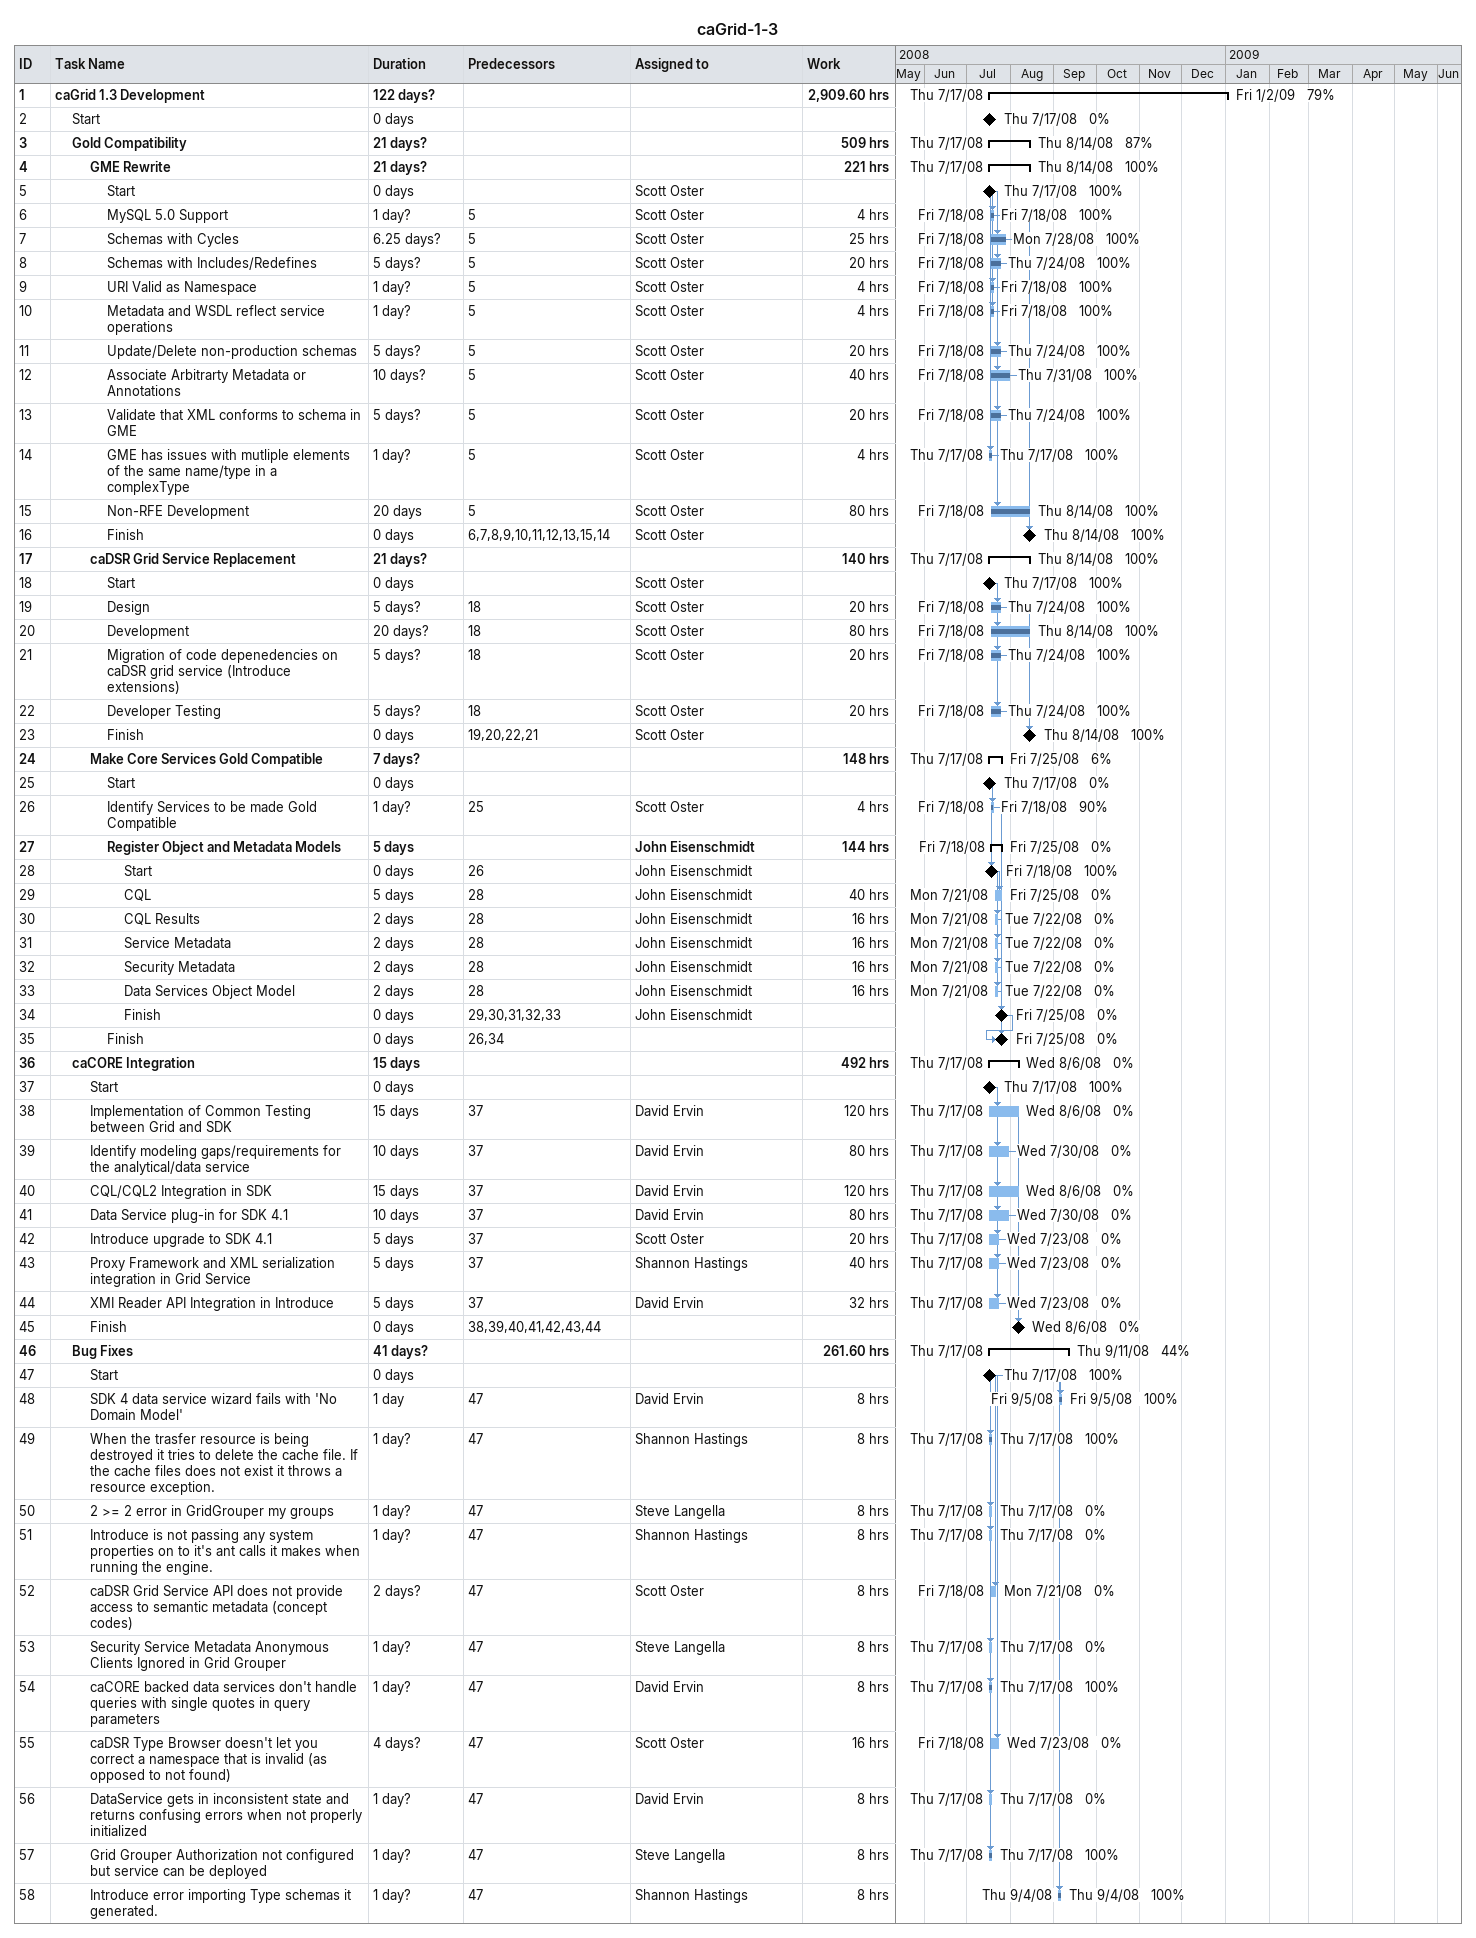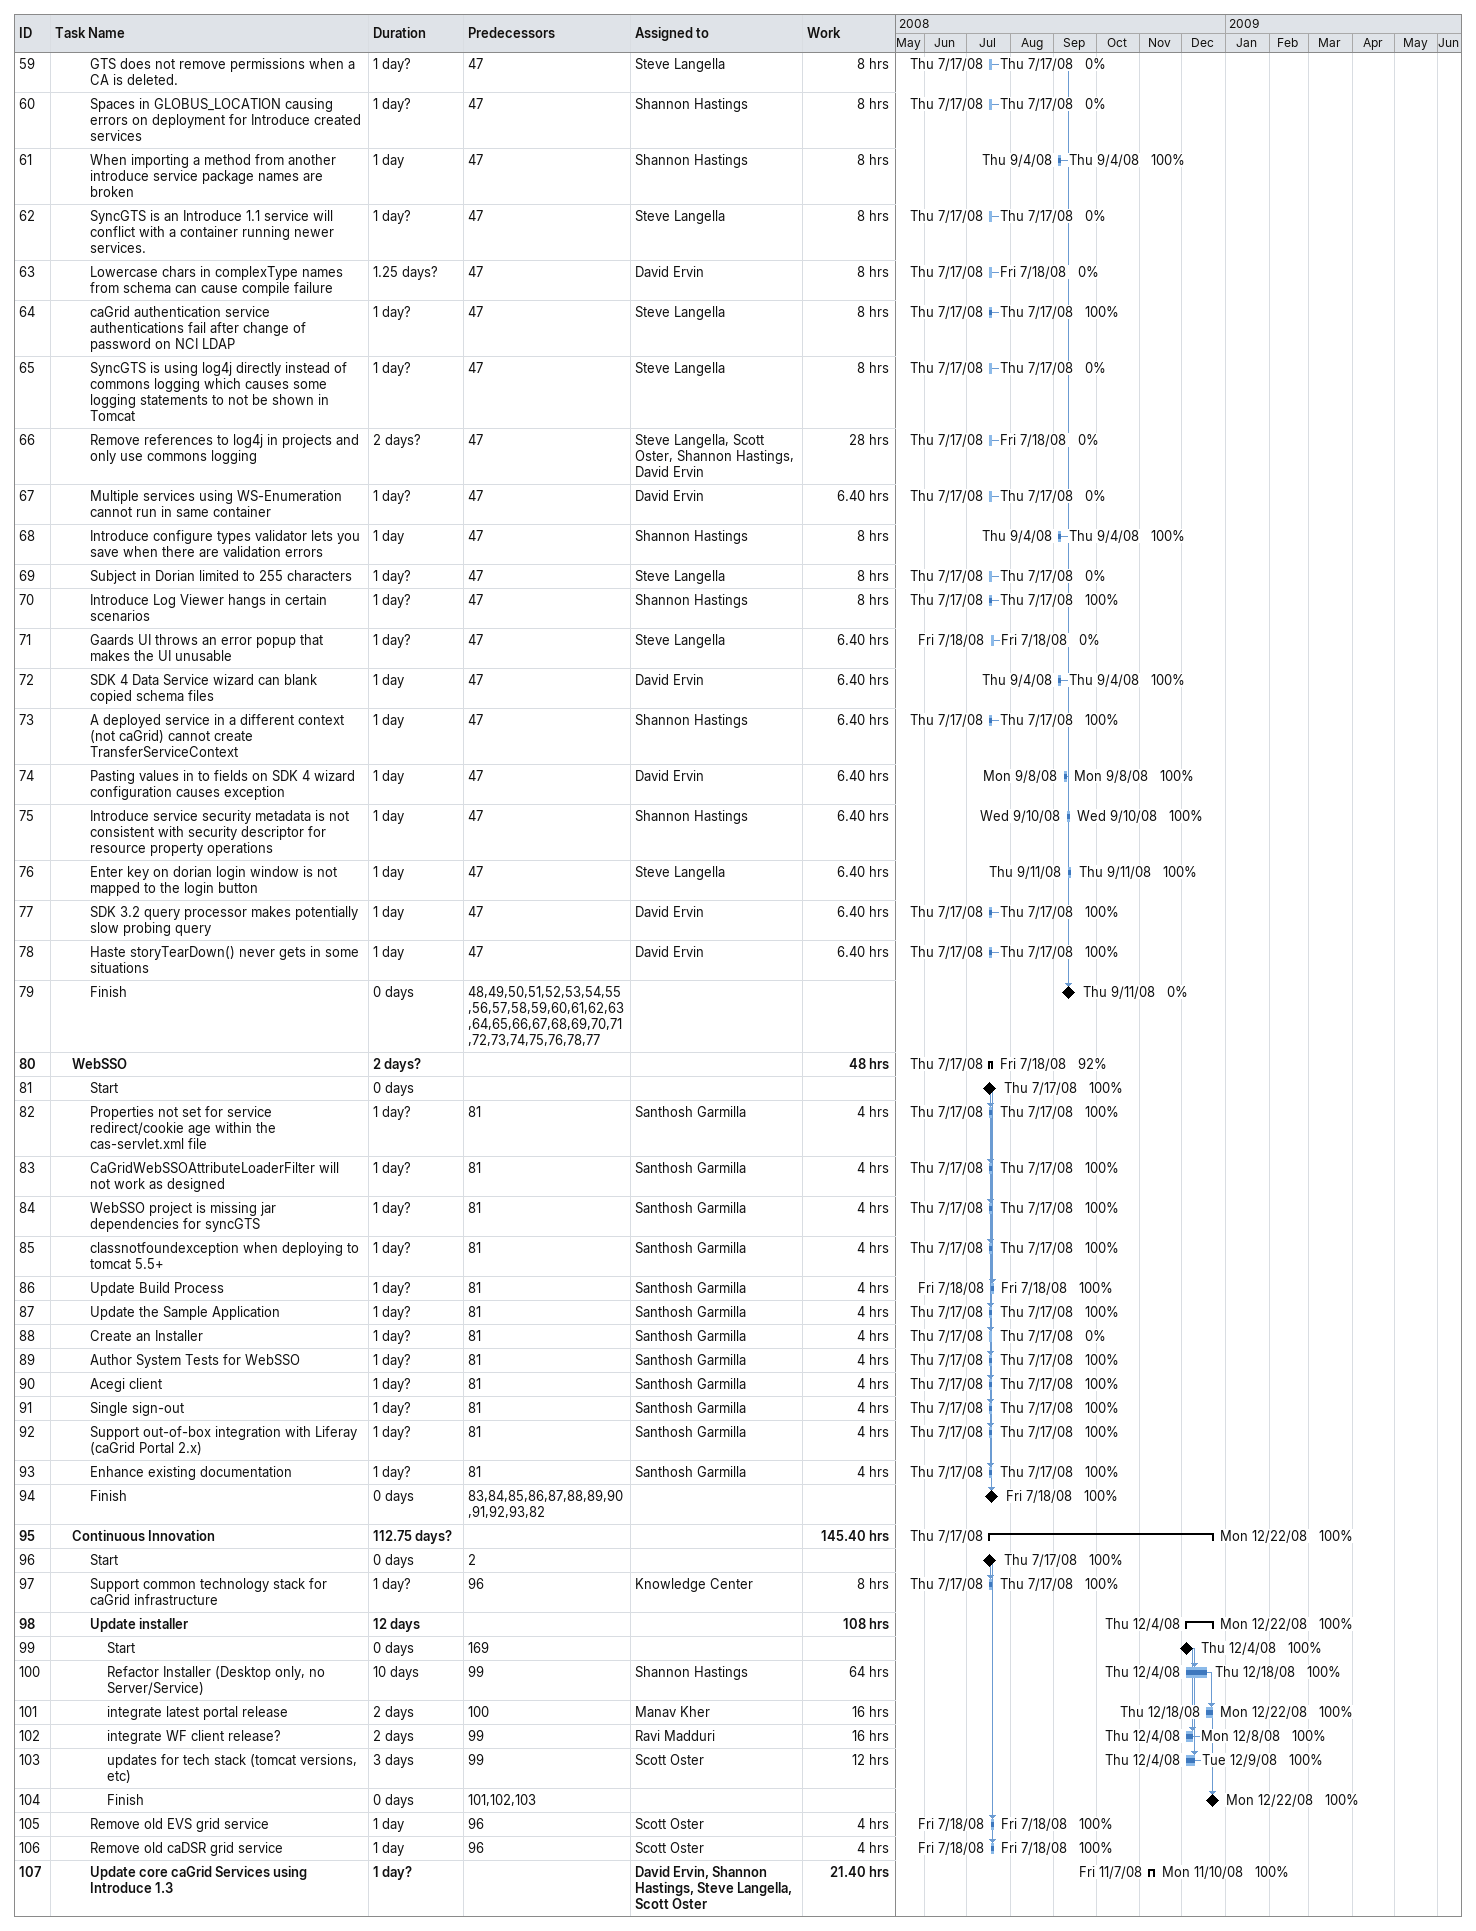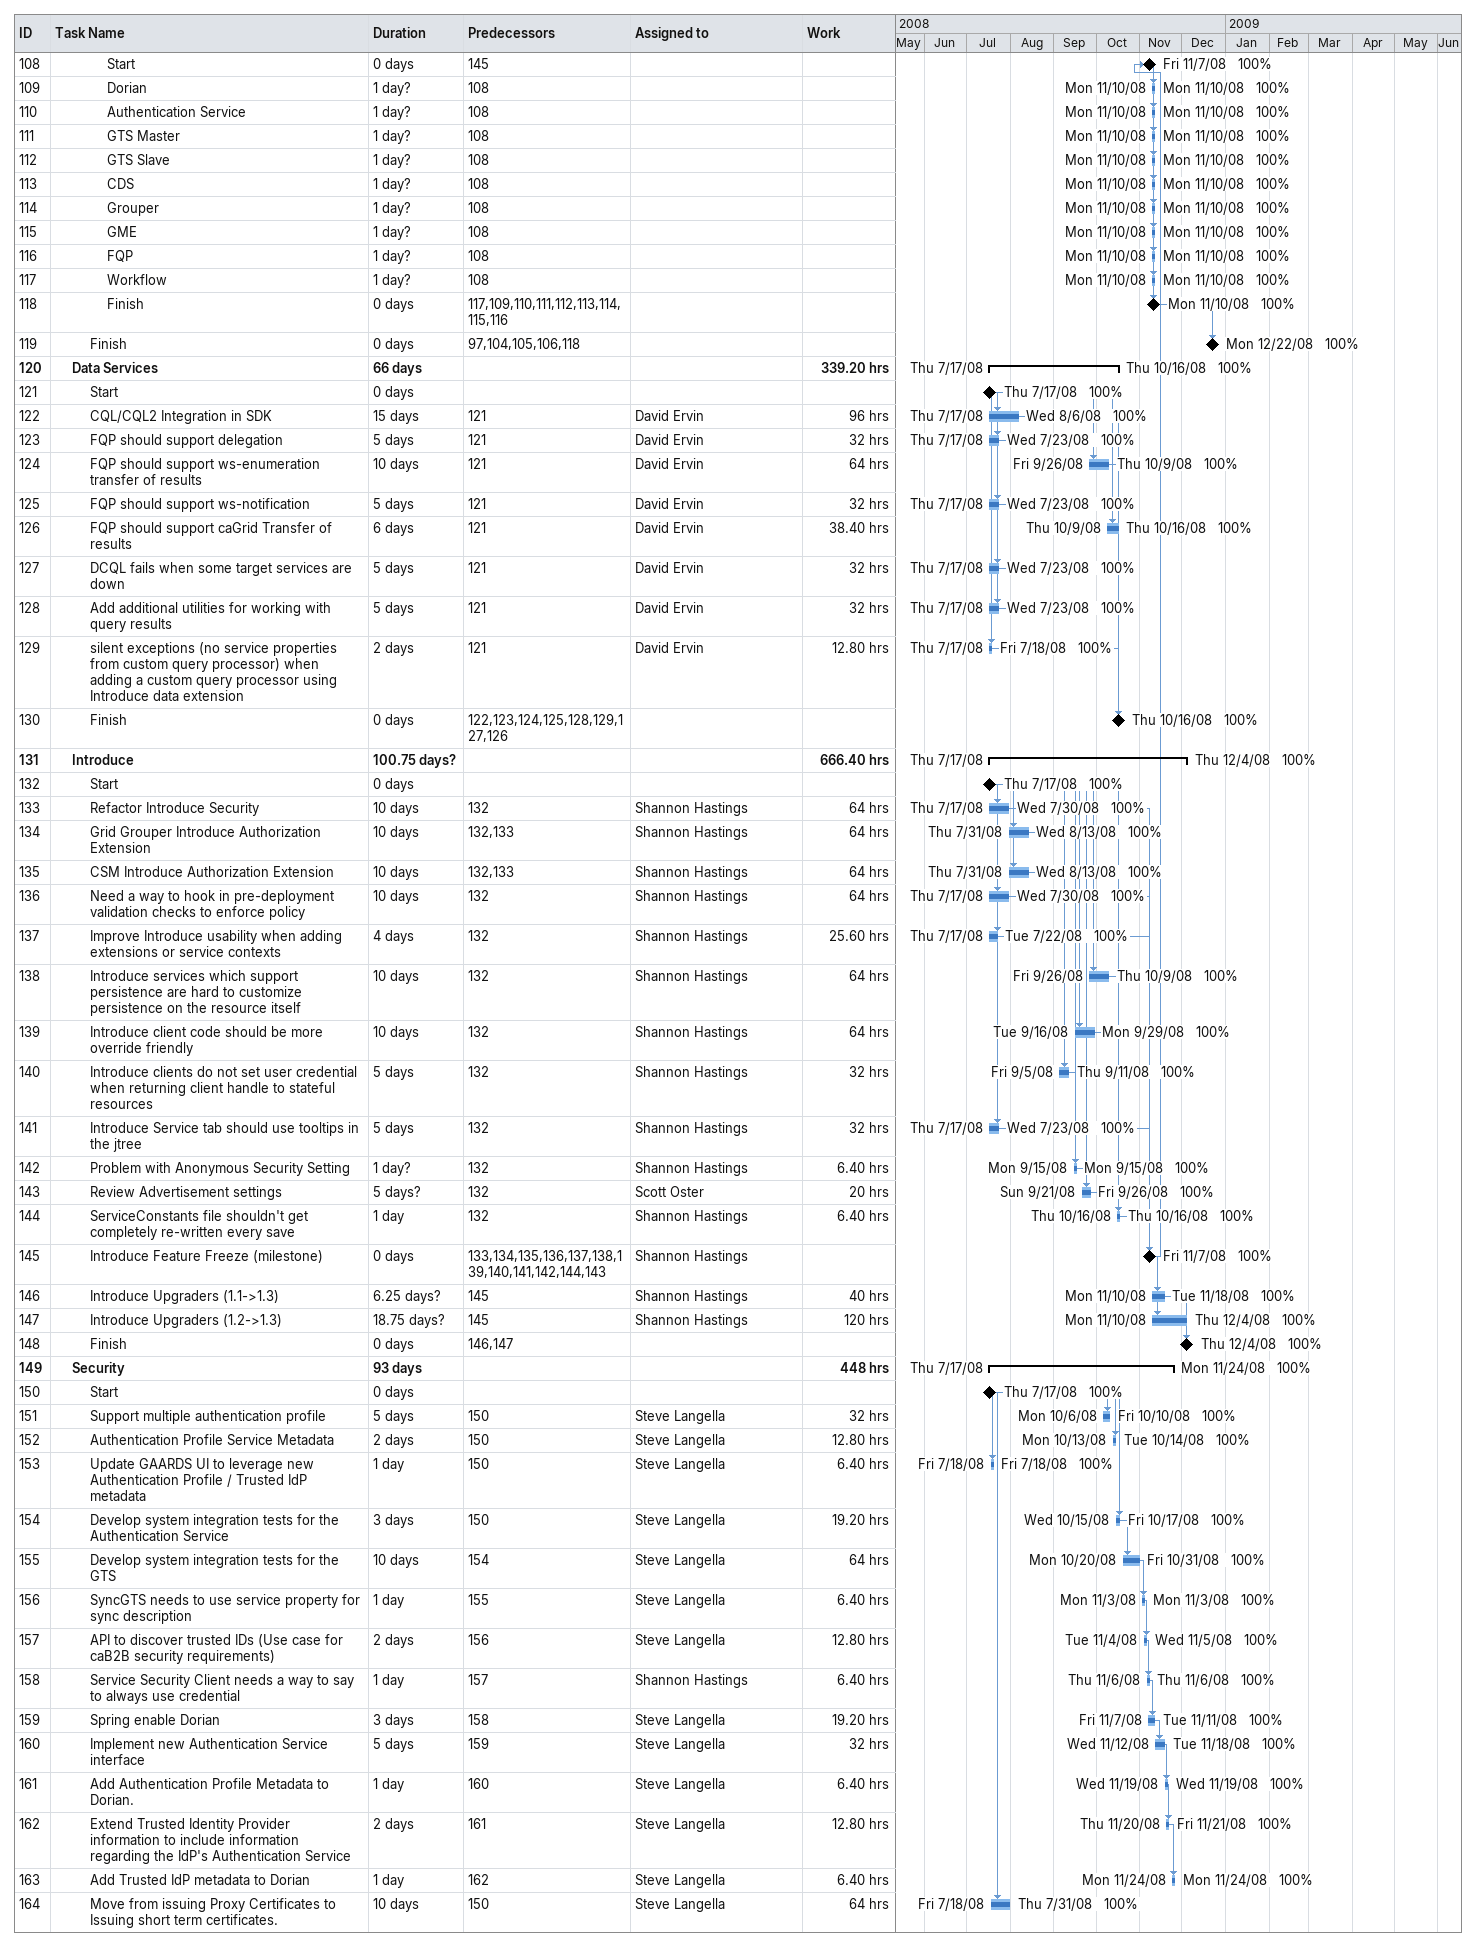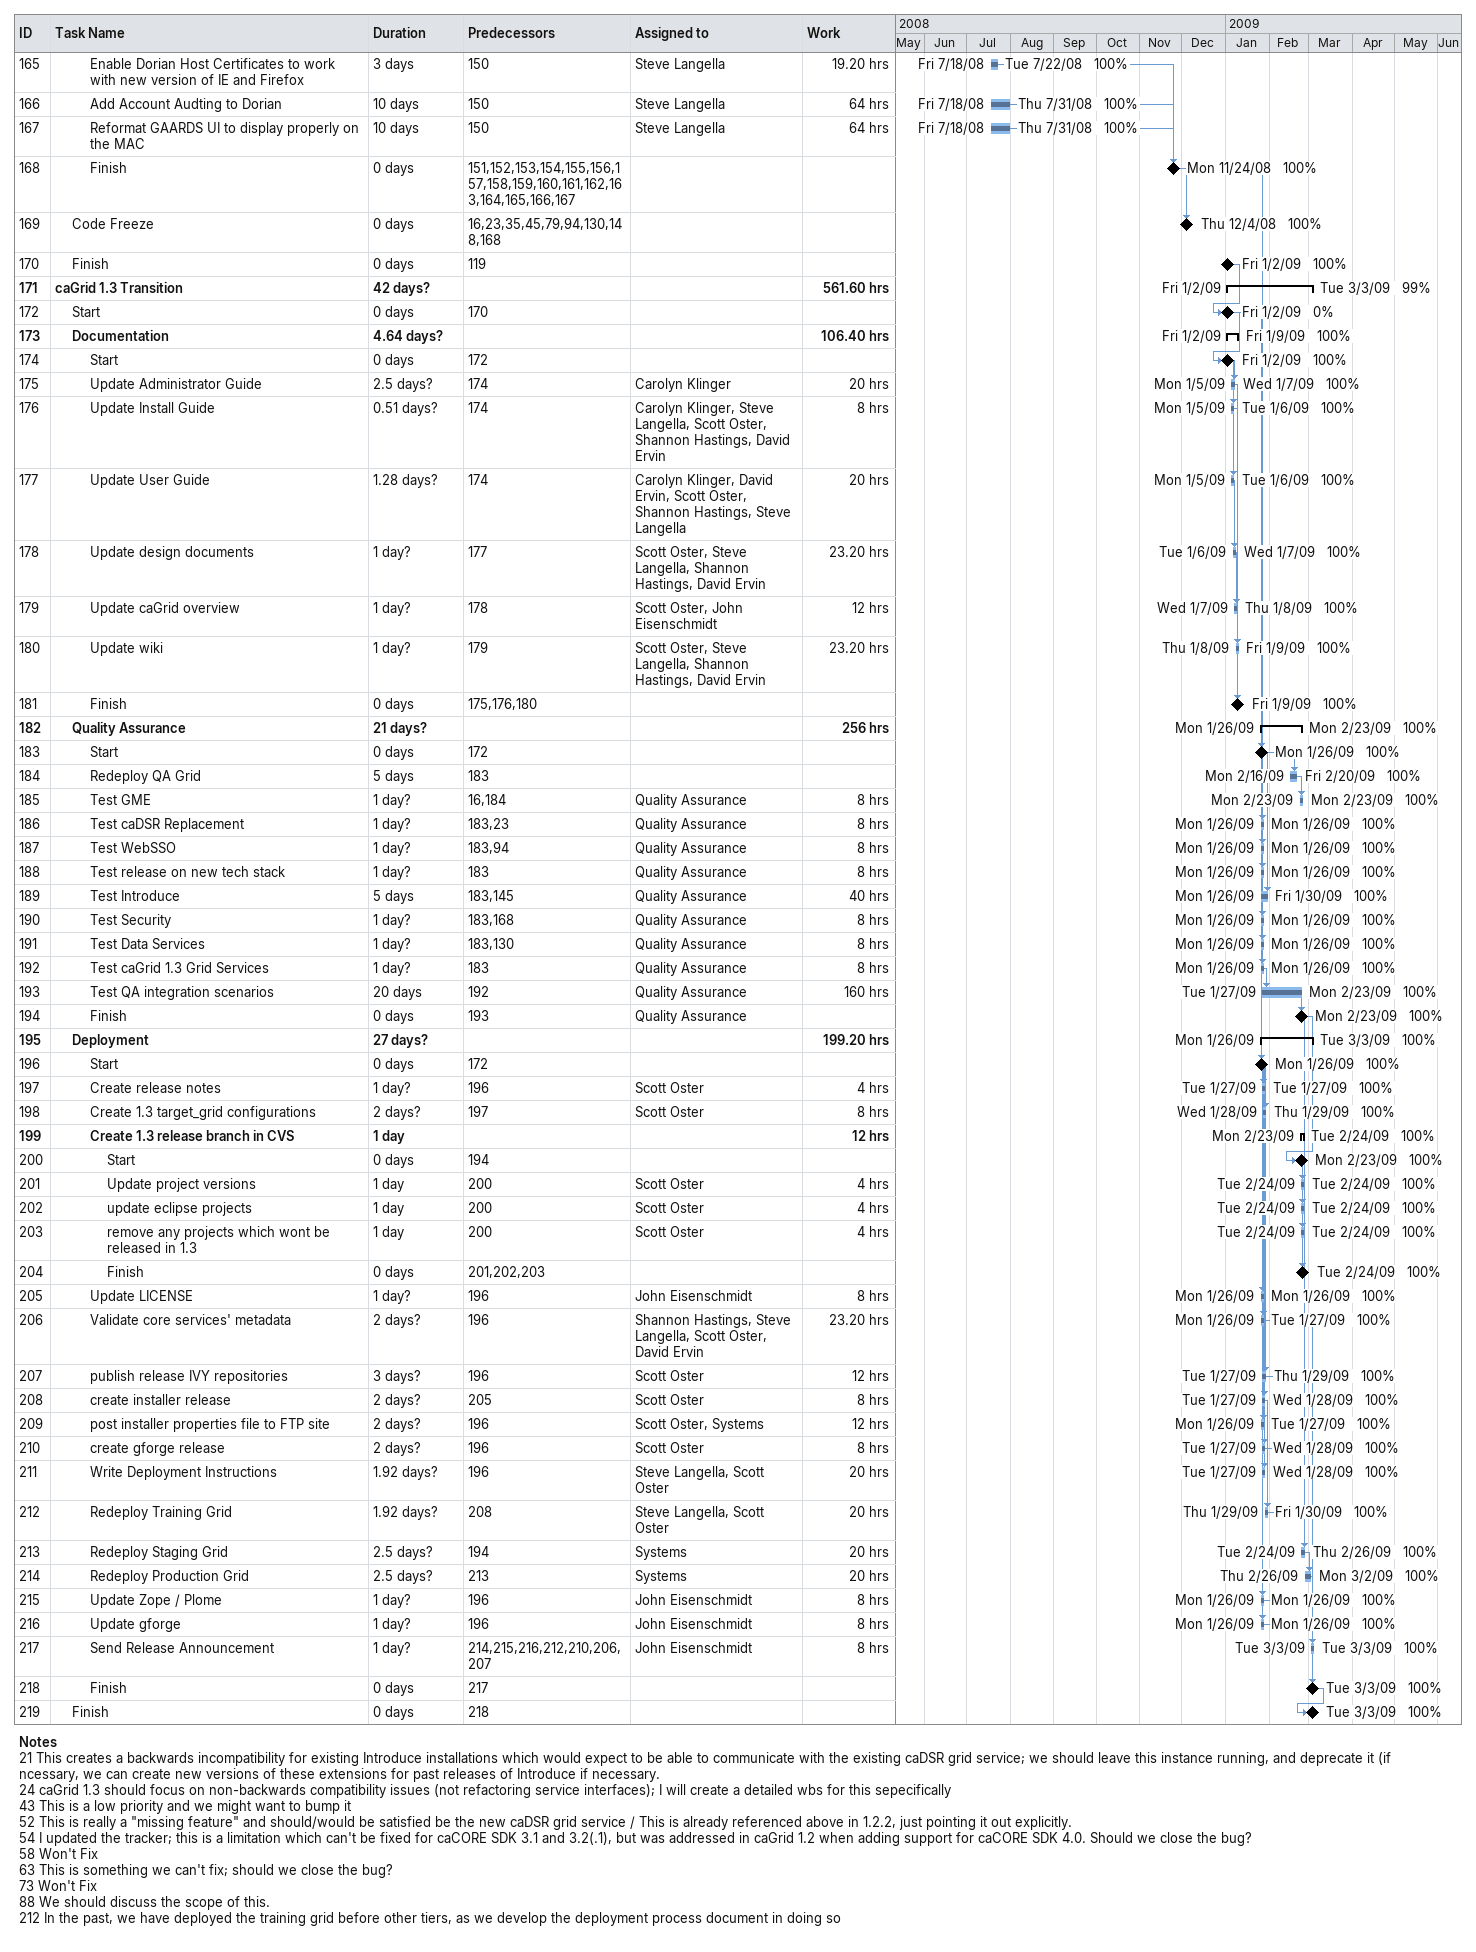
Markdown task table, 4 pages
caGrid-1-3

| ID | Level | Task | Duration | Start | Finish | Predecessors | Resources | % complete | Work (h) |
|---|---|---|---|---|---|---|---|---|---|
| 1 | 1 | **caGrid 1.3 Development** | 122d? | 2008-07-17 | 2009-01-02 |  |  | 79 | 2909.60 |
| 2 | 2 | Start | 0d | 2008-07-17 | 2008-07-17 |  |  | 0 |  |
| 3 | 2 | **Gold Compatibility** | 21d? | 2008-07-17 | 2008-08-14 |  |  | 87 | 509 |
| 4 | 3 | **GME Rewrite** | 21d? | 2008-07-17 | 2008-08-14 |  |  | 100 | 221 |
| 5 | 4 | Start | 0d | 2008-07-17 | 2008-07-17 |  | Scott Oster | 100 |  |
| 6 | 4 | MySQL 5.0 Support | 1d? | 2008-07-18 | 2008-07-18 | 5 | Scott Oster | 100 | 4 |
| 7 | 4 | Schemas with Cycles | 6.25d? | 2008-07-18 | 2008-07-28 | 5 | Scott Oster | 100 | 25 |
| 8 | 4 | Schemas with Includes/Redefines | 5d? | 2008-07-18 | 2008-07-24 | 5 | Scott Oster | 100 | 20 |
| 9 | 4 | URI Valid as Namespace | 1d? | 2008-07-18 | 2008-07-18 | 5 | Scott Oster | 100 | 4 |
| 10 | 4 | Metadata and WSDL reflect service operations | 1d? | 2008-07-18 | 2008-07-18 | 5 | Scott Oster | 100 | 4 |
| 11 | 4 | Update/Delete non-production schemas | 5d? | 2008-07-18 | 2008-07-24 | 5 | Scott Oster | 100 | 20 |
| 12 | 4 | Associate Arbitrarty Metadata or Annotations | 10d? | 2008-07-18 | 2008-07-31 | 5 | Scott Oster | 100 | 40 |
| 13 | 4 | Validate that XML conforms to schema in GME | 5d? | 2008-07-18 | 2008-07-24 | 5 | Scott Oster | 100 | 20 |
| 14 | 4 | GME has issues with mutliple elements of the same name/type in a complexType | 1d? | 2008-07-17 | 2008-07-17 | 5 | Scott Oster | 100 | 4 |
| 15 | 4 | Non-RFE Development | 20d | 2008-07-18 | 2008-08-14 | 5 | Scott Oster | 100 | 80 |
| 16 | 4 | Finish | 0d | 2008-08-14 | 2008-08-14 | 6, 7, 8, 9, 10, 11, 12, 13, 15, 14 | Scott Oster | 100 |  |
| 17 | 3 | **caDSR Grid Service Replacement** | 21d? | 2008-07-17 | 2008-08-14 |  |  | 100 | 140 |
| 18 | 4 | Start | 0d | 2008-07-17 | 2008-07-17 |  | Scott Oster | 100 |  |
| 19 | 4 | Design | 5d? | 2008-07-18 | 2008-07-24 | 18 | Scott Oster | 100 | 20 |
| 20 | 4 | Development | 20d? | 2008-07-18 | 2008-08-14 | 18 | Scott Oster | 100 | 80 |
| 21 | 4 | Migration of code depenedencies on caDSR grid service (Introduce extensions) | 5d? | 2008-07-18 | 2008-07-24 | 18 | Scott Oster | 100 | 20 |
| 22 | 4 | Developer Testing | 5d? | 2008-07-18 | 2008-07-24 | 18 | Scott Oster | 100 | 20 |
| 23 | 4 | Finish | 0d | 2008-08-14 | 2008-08-14 | 19, 20, 22, 21 | Scott Oster | 100 |  |
| 24 | 3 | **Make Core Services Gold Compatible** | 7d? | 2008-07-17 | 2008-07-25 |  |  | 6 | 148 |
| 25 | 4 | Start | 0d | 2008-07-17 | 2008-07-17 |  |  | 0 |  |
| 26 | 4 | Identify Services to be made Gold Compatible | 1d? | 2008-07-18 | 2008-07-18 | 25 | Scott Oster | 90 | 4 |
| 27 | 4 | **Register Object and Metadata Models** | 5d | 2008-07-18 | 2008-07-25 |  | John Eisenschmidt | 0 | 144 |
| 28 | 5 | Start | 0d | 2008-07-18 | 2008-07-18 | 26 | John Eisenschmidt | 100 |  |
| 29 | 5 | CQL | 5d | 2008-07-21 | 2008-07-25 | 28 | John Eisenschmidt | 0 | 40 |
| 30 | 5 | CQL Results | 2d | 2008-07-21 | 2008-07-22 | 28 | John Eisenschmidt | 0 | 16 |
| 31 | 5 | Service Metadata | 2d | 2008-07-21 | 2008-07-22 | 28 | John Eisenschmidt | 0 | 16 |
| 32 | 5 | Security Metadata | 2d | 2008-07-21 | 2008-07-22 | 28 | John Eisenschmidt | 0 | 16 |
| 33 | 5 | Data Services Object Model | 2d | 2008-07-21 | 2008-07-22 | 28 | John Eisenschmidt | 0 | 16 |
| 34 | 5 | Finish | 0d | 2008-07-25 | 2008-07-25 | 29, 30, 31, 32, 33 | John Eisenschmidt | 0 |  |
| 35 | 4 | Finish | 0d | 2008-07-25 | 2008-07-25 | 26, 34 |  | 0 |  |
| 36 | 2 | **caCORE Integration** | 15d | 2008-07-17 | 2008-08-06 |  |  | 0 | 492 |
| 37 | 3 | Start | 0d | 2008-07-17 | 2008-07-17 |  |  | 100 |  |
| 38 | 3 | Implementation of Common Testing between Grid and SDK | 15d | 2008-07-17 | 2008-08-06 | 37 | David Ervin | 0 | 120 |
| 39 | 3 | Identify modeling gaps/requirements for the analytical/data service | 10d | 2008-07-17 | 2008-07-30 | 37 | David Ervin | 0 | 80 |
| 40 | 3 | CQL/CQL2 Integration in SDK | 15d | 2008-07-17 | 2008-08-06 | 37 | David Ervin | 0 | 120 |
| 41 | 3 | Data Service plug-in for SDK 4.1 | 10d | 2008-07-17 | 2008-07-30 | 37 | David Ervin | 0 | 80 |
| 42 | 3 | Introduce upgrade to SDK 4.1 | 5d | 2008-07-17 | 2008-07-23 | 37 | Scott Oster | 0 | 20 |
| 43 | 3 | Proxy Framework and XML serialization integration in Grid Service | 5d | 2008-07-17 | 2008-07-23 | 37 | Shannon Hastings | 0 | 40 |
| 44 | 3 | XMI Reader API Integration in Introduce | 5d | 2008-07-17 | 2008-07-23 | 37 | David Ervin | 0 | 32 |
| 45 | 3 | Finish | 0d | 2008-08-06 | 2008-08-06 | 38, 39, 40, 41, 42, 43, 44 |  | 0 |  |
| 46 | 2 | **Bug Fixes** | 41d? | 2008-07-17 | 2008-09-11 |  |  | 44 | 261.60 |
| 47 | 3 | Start | 0d | 2008-07-17 | 2008-07-17 |  |  | 100 |  |
| 48 | 3 | SDK 4 data service wizard fails with 'No Domain Model' | 1d | 2008-09-05 | 2008-09-05 | 47 | David Ervin | 100 | 8 |
| 49 | 3 | When the trasfer resource is being destroyed it tries to delete the cache file. If the cache files does not exist it throws a resource exception. | 1d? | 2008-07-17 | 2008-07-17 | 47 | Shannon Hastings | 100 | 8 |
| 50 | 3 | 2 >= 2 error in GridGrouper my groups | 1d? | 2008-07-17 | 2008-07-17 | 47 | Steve Langella | 0 | 8 |
| 51 | 3 | Introduce is not passing any system properties on to it's ant calls it makes when running the engine. | 1d? | 2008-07-17 | 2008-07-17 | 47 | Shannon Hastings | 0 | 8 |
| 52 | 3 | caDSR Grid Service API does not provide access to semantic metadata (concept codes) | 2d? | 2008-07-18 | 2008-07-21 | 47 | Scott Oster | 0 | 8 |
| 53 | 3 | Security Service Metadata Anonymous Clients Ignored in Grid Grouper | 1d? | 2008-07-17 | 2008-07-17 | 47 | Steve Langella | 0 | 8 |
| 54 | 3 | caCORE backed data services don't handle queries with single quotes in query parameters | 1d? | 2008-07-17 | 2008-07-17 | 47 | David Ervin | 100 | 8 |
| 55 | 3 | caDSR Type Browser doesn't let you correct a namespace that is invalid (as opposed to not found) | 4d? | 2008-07-18 | 2008-07-23 | 47 | Scott Oster | 0 | 16 |
| 56 | 3 | DataService gets in inconsistent state and returns confusing errors when not properly initialized | 1d? | 2008-07-17 | 2008-07-17 | 47 | David Ervin | 0 | 8 |
| 57 | 3 | Grid Grouper Authorization not configured but service can be deployed | 1d? | 2008-07-17 | 2008-07-17 | 47 | Steve Langella | 100 | 8 |
| 58 | 3 | Introduce error importing Type schemas it generated. | 1d? | 2008-09-04 | 2008-09-04 | 47 | Shannon Hastings | 100 | 8 |
| 59 | 3 | GTS does not remove permissions when a CA is deleted. | 1d? | 2008-07-17 | 2008-07-17 | 47 | Steve Langella | 0 | 8 |
| 60 | 3 | Spaces in GLOBUS_LOCATION causing errors on deployment for Introduce created services | 1d? | 2008-07-17 | 2008-07-17 | 47 | Shannon Hastings | 0 | 8 |
| 61 | 3 | When importing a method from another introduce service package names are broken | 1d | 2008-09-04 | 2008-09-04 | 47 | Shannon Hastings | 100 | 8 |
| 62 | 3 | SyncGTS is an Introduce 1.1 service will conflict with a container running newer services. | 1d? | 2008-07-17 | 2008-07-17 | 47 | Steve Langella | 0 | 8 |
| 63 | 3 | Lowercase chars in complexType names from schema can cause compile failure | 1.25d? | 2008-07-17 | 2008-07-18 | 47 | David Ervin | 0 | 8 |
| 64 | 3 | caGrid authentication service authentications fail after change of password on NCI LDAP | 1d? | 2008-07-17 | 2008-07-17 | 47 | Steve Langella | 100 | 8 |
| 65 | 3 | SyncGTS is using log4j directly instead of commons logging which causes some logging statements to not be shown in Tomcat | 1d? | 2008-07-17 | 2008-07-17 | 47 | Steve Langella | 0 | 8 |
| 66 | 3 | Remove references to log4j in projects and only use commons logging | 2d? | 2008-07-17 | 2008-07-18 | 47 | Steve Langella, Scott Oster, Shannon Hastings, David Ervin | 0 | 28 |
| 67 | 3 | Multiple services using WS-Enumeration cannot run in same container | 1d? | 2008-07-17 | 2008-07-17 | 47 | David Ervin | 0 | 6.40 |
| 68 | 3 | Introduce configure types validator lets you save when there are validation errors | 1d | 2008-09-04 | 2008-09-04 | 47 | Shannon Hastings | 100 | 8 |
| 69 | 3 | Subject in Dorian limited to 255 characters | 1d? | 2008-07-17 | 2008-07-17 | 47 | Steve Langella | 0 | 8 |
| 70 | 3 | Introduce Log Viewer hangs in certain scenarios | 1d? | 2008-07-17 | 2008-07-17 | 47 | Shannon Hastings | 100 | 8 |
| 71 | 3 | Gaards UI throws an error popup that makes the UI unusable | 1d? | 2008-07-18 | 2008-07-18 | 47 | Steve Langella | 0 | 6.40 |
| 72 | 3 | SDK 4 Data Service wizard can blank copied schema files | 1d | 2008-09-04 | 2008-09-04 | 47 | David Ervin | 100 | 6.40 |
| 73 | 3 | A deployed service in a different context (not caGrid) cannot create TransferServiceContext | 1d | 2008-07-17 | 2008-07-17 | 47 | Shannon Hastings | 100 | 6.40 |
| 74 | 3 | Pasting values in to fields on SDK 4 wizard configuration causes exception | 1d | 2008-09-08 | 2008-09-08 | 47 | David Ervin | 100 | 6.40 |
| 75 | 3 | Introduce service security metadata is not consistent with security descriptor for resource property operations | 1d | 2008-09-10 | 2008-09-10 | 47 | Shannon Hastings | 100 | 6.40 |
| 76 | 3 | Enter key on dorian login window is not mapped to the login button | 1d | 2008-09-11 | 2008-09-11 | 47 | Steve Langella | 100 | 6.40 |
| 77 | 3 | SDK 3.2 query processor makes potentially slow probing query | 1d | 2008-07-17 | 2008-07-17 | 47 | David Ervin | 100 | 6.40 |
| 78 | 3 | Haste storyTearDown() never gets in some situations | 1d | 2008-07-17 | 2008-07-17 | 47 | David Ervin | 100 | 6.40 |
| 79 | 3 | Finish | 0d | 2008-09-11 | 2008-09-11 | 48, 49, 50, 51, 52, 53, 54, 55, 56, 57, 58, 59, 60, 61, 62, 63, 64, 65, 66, 67, 68, 69, 70, 71, 72, 73, 74, 75, 76, 78, 77 |  | 0 |  |
| 80 | 2 | **WebSSO** | 2d? | 2008-07-17 | 2008-07-18 |  |  | 92 | 48 |
| 81 | 3 | Start | 0d | 2008-07-17 | 2008-07-17 |  |  | 100 |  |
| 82 | 3 | Properties not set for service redirect/cookie age within the cas-servlet.xml file | 1d? | 2008-07-17 | 2008-07-17 | 81 | Santhosh Garmilla | 100 | 4 |
| 83 | 3 | CaGridWebSSOAttributeLoaderFilter will not work as designed | 1d? | 2008-07-17 | 2008-07-17 | 81 | Santhosh Garmilla | 100 | 4 |
| 84 | 3 | WebSSO project is missing jar dependencies for syncGTS | 1d? | 2008-07-17 | 2008-07-17 | 81 | Santhosh Garmilla | 100 | 4 |
| 85 | 3 | classnotfoundexception when deploying to tomcat 5.5+ | 1d? | 2008-07-17 | 2008-07-17 | 81 | Santhosh Garmilla | 100 | 4 |
| 86 | 3 | Update Build Process | 1d? | 2008-07-18 | 2008-07-18 | 81 | Santhosh Garmilla | 100 | 4 |
| 87 | 3 | Update the Sample Application | 1d? | 2008-07-17 | 2008-07-17 | 81 | Santhosh Garmilla | 100 | 4 |
| 88 | 3 | Create an Installer | 1d? | 2008-07-17 | 2008-07-17 | 81 | Santhosh Garmilla | 0 | 4 |
| 89 | 3 | Author System Tests for WebSSO | 1d? | 2008-07-17 | 2008-07-17 | 81 | Santhosh Garmilla | 100 | 4 |
| 90 | 3 | Acegi client | 1d? | 2008-07-17 | 2008-07-17 | 81 | Santhosh Garmilla | 100 | 4 |
| 91 | 3 | Single sign-out | 1d? | 2008-07-17 | 2008-07-17 | 81 | Santhosh Garmilla | 100 | 4 |
| 92 | 3 | Support out-of-box integration with Liferay (caGrid Portal 2.x) | 1d? | 2008-07-17 | 2008-07-17 | 81 | Santhosh Garmilla | 100 | 4 |
| 93 | 3 | Enhance existing documentation | 1d? | 2008-07-17 | 2008-07-17 | 81 | Santhosh Garmilla | 100 | 4 |
| 94 | 3 | Finish | 0d | 2008-07-18 | 2008-07-18 | 83, 84, 85, 86, 87, 88, 89, 90, 91, 92, 93, 82 |  | 100 |  |
| 95 | 2 | **Continuous Innovation** | 112.75d? | 2008-07-17 | 2008-12-22 |  |  | 100 | 145.40 |
| 96 | 3 | Start | 0d | 2008-07-17 | 2008-07-17 | 2 |  | 100 |  |
| 97 | 3 | Support common technology stack for caGrid infrastructure | 1d? | 2008-07-17 | 2008-07-17 | 96 | Knowledge Center | 100 | 8 |
| 98 | 3 | **Update installer** | 12d | 2008-12-04 | 2008-12-22 |  |  | 100 | 108 |
| 99 | 4 | Start | 0d | 2008-12-04 | 2008-12-04 | 169 |  | 100 |  |
| 100 | 4 | Refactor Installer (Desktop only, no Server/Service) | 10d | 2008-12-04 | 2008-12-18 | 99 | Shannon Hastings | 100 | 64 |
| 101 | 4 | integrate latest portal release | 2d | 2008-12-18 | 2008-12-22 | 100 | Manav Kher | 100 | 16 |
| 102 | 4 | integrate WF client release? | 2d | 2008-12-04 | 2008-12-08 | 99 | Ravi Madduri | 100 | 16 |
| 103 | 4 | updates for tech stack (tomcat versions, etc) | 3d | 2008-12-04 | 2008-12-09 | 99 | Scott Oster | 100 | 12 |
| 104 | 4 | Finish | 0d | 2008-12-22 | 2008-12-22 | 101, 102, 103 |  | 100 |  |
| 105 | 3 | Remove old EVS grid service | 1d | 2008-07-18 | 2008-07-18 | 96 | Scott Oster | 100 | 4 |
| 106 | 3 | Remove old caDSR grid service | 1d | 2008-07-18 | 2008-07-18 | 96 | Scott Oster | 100 | 4 |
| 107 | 3 | **Update core caGrid Services using Introduce 1.3** | 1d? | 2008-11-07 | 2008-11-10 |  | David Ervin, Shannon Hastings, Steve Langella, Scott Oster | 100 | 21.40 |
| 108 | 4 | Start | 0d | 2008-11-07 | 2008-11-07 | 145 |  | 100 |  |
| 109 | 4 | Dorian | 1d? | 2008-11-10 | 2008-11-10 | 108 |  | 100 |  |
| 110 | 4 | Authentication Service | 1d? | 2008-11-10 | 2008-11-10 | 108 |  | 100 |  |
| 111 | 4 | GTS Master | 1d? | 2008-11-10 | 2008-11-10 | 108 |  | 100 |  |
| 112 | 4 | GTS Slave | 1d? | 2008-11-10 | 2008-11-10 | 108 |  | 100 |  |
| 113 | 4 | CDS | 1d? | 2008-11-10 | 2008-11-10 | 108 |  | 100 |  |
| 114 | 4 | Grouper | 1d? | 2008-11-10 | 2008-11-10 | 108 |  | 100 |  |
| 115 | 4 | GME | 1d? | 2008-11-10 | 2008-11-10 | 108 |  | 100 |  |
| 116 | 4 | FQP | 1d? | 2008-11-10 | 2008-11-10 | 108 |  | 100 |  |
| 117 | 4 | Workflow | 1d? | 2008-11-10 | 2008-11-10 | 108 |  | 100 |  |
| 118 | 4 | Finish | 0d | 2008-11-10 | 2008-11-10 | 117, 109, 110, 111, 112, 113, 114, 115, 116 |  | 100 |  |
| 119 | 3 | Finish | 0d | 2008-12-22 | 2008-12-22 | 97, 104, 105, 106, 118 |  | 100 |  |
| 120 | 2 | **Data Services** | 66d | 2008-07-17 | 2008-10-16 |  |  | 100 | 339.20 |
| 121 | 3 | Start | 0d | 2008-07-17 | 2008-07-17 |  |  | 100 |  |
| 122 | 3 | CQL/CQL2 Integration in SDK | 15d | 2008-07-17 | 2008-08-06 | 121 | David Ervin | 100 | 96 |
| 123 | 3 | FQP should support delegation | 5d | 2008-07-17 | 2008-07-23 | 121 | David Ervin | 100 | 32 |
| 124 | 3 | FQP should support ws-enumeration transfer of results | 10d | 2008-09-26 | 2008-10-09 | 121 | David Ervin | 100 | 64 |
| 125 | 3 | FQP should support ws-notification | 5d | 2008-07-17 | 2008-07-23 | 121 | David Ervin | 100 | 32 |
| 126 | 3 | FQP should support caGrid Transfer of results | 6d | 2008-10-09 | 2008-10-16 | 121 | David Ervin | 100 | 38.40 |
| 127 | 3 | DCQL fails when some target services are down | 5d | 2008-07-17 | 2008-07-23 | 121 | David Ervin | 100 | 32 |
| 128 | 3 | Add additional utilities for working with query results | 5d | 2008-07-17 | 2008-07-23 | 121 | David Ervin | 100 | 32 |
| 129 | 3 | silent exceptions (no service properties from custom query processor) when adding a custom query processor using Introduce data extension | 2d | 2008-07-17 | 2008-07-18 | 121 | David Ervin | 100 | 12.80 |
| 130 | 3 | Finish | 0d | 2008-10-16 | 2008-10-16 | 122, 123, 124, 125, 128, 129, 127, 126 |  | 100 |  |
| 131 | 2 | **Introduce** | 100.75d? | 2008-07-17 | 2008-12-04 |  |  | 100 | 666.40 |
| 132 | 3 | Start | 0d | 2008-07-17 | 2008-07-17 |  |  | 100 |  |
| 133 | 3 | Refactor Introduce Security | 10d | 2008-07-17 | 2008-07-30 | 132 | Shannon Hastings | 100 | 64 |
| 134 | 3 | Grid Grouper Introduce Authorization Extension | 10d | 2008-07-31 | 2008-08-13 | 132, 133 | Shannon Hastings | 100 | 64 |
| 135 | 3 | CSM Introduce Authorization Extension | 10d | 2008-07-31 | 2008-08-13 | 132, 133 | Shannon Hastings | 100 | 64 |
| 136 | 3 | Need a way to hook in pre-deployment validation checks to enforce policy | 10d | 2008-07-17 | 2008-07-30 | 132 | Shannon Hastings | 100 | 64 |
| 137 | 3 | Improve Introduce usability when adding extensions or service contexts | 4d | 2008-07-17 | 2008-07-22 | 132 | Shannon Hastings | 100 | 25.60 |
| 138 | 3 | Introduce services which support persistence are hard to customize persistence on the resource itself | 10d | 2008-09-26 | 2008-10-09 | 132 | Shannon Hastings | 100 | 64 |
| 139 | 3 | Introduce client code should be more override friendly | 10d | 2008-09-16 | 2008-09-29 | 132 | Shannon Hastings | 100 | 64 |
| 140 | 3 | Introduce clients do not set user credential when returning client handle to stateful resources | 5d | 2008-09-05 | 2008-09-11 | 132 | Shannon Hastings | 100 | 32 |
| 141 | 3 | Introduce Service tab should use tooltips in the jtree | 5d | 2008-07-17 | 2008-07-23 | 132 | Shannon Hastings | 100 | 32 |
| 142 | 3 | Problem with Anonymous Security Setting | 1d? | 2008-09-15 | 2008-09-15 | 132 | Shannon Hastings | 100 | 6.40 |
| 143 | 3 | Review Advertisement settings | 5d? | 2008-09-21 | 2008-09-26 | 132 | Scott Oster | 100 | 20 |
| 144 | 3 | ServiceConstants file shouldn't get completely re-written every save | 1d | 2008-10-16 | 2008-10-16 | 132 | Shannon Hastings | 100 | 6.40 |
| 145 | 3 | Introduce Feature Freeze (milestone) | 0d | 2008-11-07 | 2008-11-07 | 133, 134, 135, 136, 137, 138, 139, 140, 141, 142, 144, 143 | Shannon Hastings | 100 |  |
| 146 | 3 | Introduce Upgraders (1.1->1.3) | 6.25d? | 2008-11-10 | 2008-11-18 | 145 | Shannon Hastings | 100 | 40 |
| 147 | 3 | Introduce Upgraders (1.2->1.3) | 18.75d? | 2008-11-10 | 2008-12-04 | 145 | Shannon Hastings | 100 | 120 |
| 148 | 3 | Finish | 0d | 2008-12-04 | 2008-12-04 | 146, 147 |  | 100 |  |
| 149 | 2 | **Security** | 93d | 2008-07-17 | 2008-11-24 |  |  | 100 | 448 |
| 150 | 3 | Start | 0d | 2008-07-17 | 2008-07-17 |  |  | 100 |  |
| 151 | 3 | Support multiple authentication profile | 5d | 2008-10-06 | 2008-10-10 | 150 | Steve Langella | 100 | 32 |
| 152 | 3 | Authentication Profile Service Metadata | 2d | 2008-10-13 | 2008-10-14 | 150 | Steve Langella | 100 | 12.80 |
| 153 | 3 | Update GAARDS UI to leverage new Authentication Profile / Trusted IdP metadata | 1d | 2008-07-18 | 2008-07-18 | 150 | Steve Langella | 100 | 6.40 |
| 154 | 3 | Develop system integration tests for the Authentication Service | 3d | 2008-10-15 | 2008-10-17 | 150 | Steve Langella | 100 | 19.20 |
| 155 | 3 | Develop system integration tests for the GTS | 10d | 2008-10-20 | 2008-10-31 | 154 | Steve Langella | 100 | 64 |
| 156 | 3 | SyncGTS needs to use service property for sync description | 1d | 2008-11-03 | 2008-11-03 | 155 | Steve Langella | 100 | 6.40 |
| 157 | 3 | API to discover trusted IDs (Use case for caB2B security requirements) | 2d | 2008-11-04 | 2008-11-05 | 156 | Steve Langella | 100 | 12.80 |
| 158 | 3 | Service Security Client needs a way to say to always use credential | 1d | 2008-11-06 | 2008-11-06 | 157 | Shannon Hastings | 100 | 6.40 |
| 159 | 3 | Spring enable Dorian | 3d | 2008-11-07 | 2008-11-11 | 158 | Steve Langella | 100 | 19.20 |
| 160 | 3 | Implement new Authentication Service interface | 5d | 2008-11-12 | 2008-11-18 | 159 | Steve Langella | 100 | 32 |
| 161 | 3 | Add Authentication Profile Metadata to Dorian. | 1d | 2008-11-19 | 2008-11-19 | 160 | Steve Langella | 100 | 6.40 |
| 162 | 3 | Extend Trusted Identity Provider information to include information regarding the IdP's Authentication Service | 2d | 2008-11-20 | 2008-11-21 | 161 | Steve Langella | 100 | 12.80 |
| 163 | 3 | Add Trusted IdP metadata to Dorian | 1d | 2008-11-24 | 2008-11-24 | 162 | Steve Langella | 100 | 6.40 |
| 164 | 3 | Move from issuing Proxy Certificates to Issuing short term certificates. | 10d | 2008-07-18 | 2008-07-31 | 150 | Steve Langella | 100 | 64 |
| 165 | 3 | Enable Dorian Host Certificates to work with new version of IE and Firefox | 3d | 2008-07-18 | 2008-07-22 | 150 | Steve Langella | 100 | 19.20 |
| 166 | 3 | Add Account Audting to Dorian | 10d | 2008-07-18 | 2008-07-31 | 150 | Steve Langella | 100 | 64 |
| 167 | 3 | Reformat GAARDS UI to display properly on the MAC | 10d | 2008-07-18 | 2008-07-31 | 150 | Steve Langella | 100 | 64 |
| 168 | 3 | Finish | 0d | 2008-11-24 | 2008-11-24 | 151, 152, 153, 154, 155, 156, 157, 158, 159, 160, 161, 162, 163, 164, 165, 166, 167 |  | 100 |  |
| 169 | 2 | Code Freeze | 0d | 2008-12-04 | 2008-12-04 | 16, 23, 35, 45, 79, 94, 130, 148, 168 |  | 100 |  |
| 170 | 2 | Finish | 0d | 2009-01-02 | 2009-01-02 | 119 |  | 100 |  |
| 171 | 1 | **caGrid 1.3 Transition** | 42d? | 2009-01-02 | 2009-03-03 |  |  | 99 | 561.60 |
| 172 | 2 | Start | 0d | 2009-01-02 | 2009-01-02 | 170 |  | 0 |  |
| 173 | 2 | **Documentation** | 4.64d? | 2009-01-02 | 2009-01-09 |  |  | 100 | 106.40 |
| 174 | 3 | Start | 0d | 2009-01-02 | 2009-01-02 | 172 |  | 100 |  |
| 175 | 3 | Update Administrator Guide | 2.5d? | 2009-01-05 | 2009-01-07 | 174 | Carolyn Klinger | 100 | 20 |
| 176 | 3 | Update Install Guide | 0.51d? | 2009-01-05 | 2009-01-06 | 174 | Carolyn Klinger, Steve Langella, Scott Oster, Shannon Hastings, David Ervin | 100 | 8 |
| 177 | 3 | Update User Guide | 1.28d? | 2009-01-05 | 2009-01-06 | 174 | Carolyn Klinger, David Ervin, Scott Oster, Shannon Hastings, Steve Langella | 100 | 20 |
| 178 | 3 | Update design documents | 1d? | 2009-01-06 | 2009-01-07 | 177 | Scott Oster, Steve Langella, Shannon Hastings, David Ervin | 100 | 23.20 |
| 179 | 3 | Update caGrid overview | 1d? | 2009-01-07 | 2009-01-08 | 178 | Scott Oster, John Eisenschmidt | 100 | 12 |
| 180 | 3 | Update wiki | 1d? | 2009-01-08 | 2009-01-09 | 179 | Scott Oster, Steve Langella, Shannon Hastings, David Ervin | 100 | 23.20 |
| 181 | 3 | Finish | 0d | 2009-01-09 | 2009-01-09 | 175, 176, 180 |  | 100 |  |
| 182 | 2 | **Quality Assurance** | 21d? | 2009-01-26 | 2009-02-23 |  |  | 100 | 256 |
| 183 | 3 | Start | 0d | 2009-01-26 | 2009-01-26 | 172 |  | 100 |  |
| 184 | 3 | Redeploy QA Grid | 5d | 2009-02-16 | 2009-02-20 | 183 |  | 100 |  |
| 185 | 3 | Test GME | 1d? | 2009-02-23 | 2009-02-23 | 16, 184 | Quality Assurance | 100 | 8 |
| 186 | 3 | Test caDSR Replacement | 1d? | 2009-01-26 | 2009-01-26 | 183, 23 | Quality Assurance | 100 | 8 |
| 187 | 3 | Test WebSSO | 1d? | 2009-01-26 | 2009-01-26 | 183, 94 | Quality Assurance | 100 | 8 |
| 188 | 3 | Test release on new tech stack | 1d? | 2009-01-26 | 2009-01-26 | 183 | Quality Assurance | 100 | 8 |
| 189 | 3 | Test Introduce | 5d | 2009-01-26 | 2009-01-30 | 183, 145 | Quality Assurance | 100 | 40 |
| 190 | 3 | Test Security | 1d? | 2009-01-26 | 2009-01-26 | 183, 168 | Quality Assurance | 100 | 8 |
| 191 | 3 | Test Data Services | 1d? | 2009-01-26 | 2009-01-26 | 183, 130 | Quality Assurance | 100 | 8 |
| 192 | 3 | Test caGrid 1.3 Grid Services | 1d? | 2009-01-26 | 2009-01-26 | 183 | Quality Assurance | 100 | 8 |
| 193 | 3 | Test QA integration scenarios | 20d | 2009-01-27 | 2009-02-23 | 192 | Quality Assurance | 100 | 160 |
| 194 | 3 | Finish | 0d | 2009-02-23 | 2009-02-23 | 193 | Quality Assurance | 100 |  |
| 195 | 2 | **Deployment** | 27d? | 2009-01-26 | 2009-03-03 |  |  | 100 | 199.20 |
| 196 | 3 | Start | 0d | 2009-01-26 | 2009-01-26 | 172 |  | 100 |  |
| 197 | 3 | Create release notes | 1d? | 2009-01-27 | 2009-01-27 | 196 | Scott Oster | 100 | 4 |
| 198 | 3 | Create 1.3 target_grid configurations | 2d? | 2009-01-28 | 2009-01-29 | 197 | Scott Oster | 100 | 8 |
| 199 | 3 | **Create 1.3 release branch in CVS** | 1d | 2009-02-23 | 2009-02-24 |  |  | 100 | 12 |
| 200 | 4 | Start | 0d | 2009-02-23 | 2009-02-23 | 194 |  | 100 |  |
| 201 | 4 | Update project versions | 1d | 2009-02-24 | 2009-02-24 | 200 | Scott Oster | 100 | 4 |
| 202 | 4 | update eclipse projects | 1d | 2009-02-24 | 2009-02-24 | 200 | Scott Oster | 100 | 4 |
| 203 | 4 | remove any projects which wont be released in 1.3 | 1d | 2009-02-24 | 2009-02-24 | 200 | Scott Oster | 100 | 4 |
| 204 | 4 | Finish | 0d | 2009-02-24 | 2009-02-24 | 201, 202, 203 |  | 100 |  |
| 205 | 3 | Update LICENSE | 1d? | 2009-01-26 | 2009-01-26 | 196 | John Eisenschmidt | 100 | 8 |
| 206 | 3 | Validate core services' metadata | 2d? | 2009-01-26 | 2009-01-27 | 196 | Shannon Hastings, Steve Langella, Scott Oster, David Ervin | 100 | 23.20 |
| 207 | 3 | publish release IVY repositories | 3d? | 2009-01-27 | 2009-01-29 | 196 | Scott Oster | 100 | 12 |
| 208 | 3 | create installer release | 2d? | 2009-01-27 | 2009-01-28 | 205 | Scott Oster | 100 | 8 |
| 209 | 3 | post installer properties file to FTP site | 2d? | 2009-01-26 | 2009-01-27 | 196 | Scott Oster, Systems | 100 | 12 |
| 210 | 3 | create gforge release | 2d? | 2009-01-27 | 2009-01-28 | 196 | Scott Oster | 100 | 8 |
| 211 | 3 | Write Deployment Instructions | 1.92d? | 2009-01-27 | 2009-01-28 | 196 | Steve Langella, Scott Oster | 100 | 20 |
| 212 | 3 | Redeploy Training Grid | 1.92d? | 2009-01-29 | 2009-01-30 | 208 | Steve Langella, Scott Oster | 100 | 20 |
| 213 | 3 | Redeploy Staging Grid | 2.5d? | 2009-02-24 | 2009-02-26 | 194 | Systems | 100 | 20 |
| 214 | 3 | Redeploy Production Grid | 2.5d? | 2009-02-26 | 2009-03-02 | 213 | Systems | 100 | 20 |
| 215 | 3 | Update Zope / Plome | 1d? | 2009-01-26 | 2009-01-26 | 196 | John Eisenschmidt | 100 | 8 |
| 216 | 3 | Update gforge | 1d? | 2009-01-26 | 2009-01-26 | 196 | John Eisenschmidt | 100 | 8 |
| 217 | 3 | Send Release Announcement | 1d? | 2009-03-03 | 2009-03-03 | 214, 215, 216, 212, 210, 206, 207 | John Eisenschmidt | 100 | 8 |
| 218 | 3 | Finish | 0d | 2009-03-03 | 2009-03-03 | 217 |  | 100 |  |
| 219 | 2 | Finish | 0d | 2009-03-03 | 2009-03-03 | 218 |  | 100 |  |

Notes
- 21: This creates a backwards incompatibility for existing Introduce installations which would expect to be able to communicate with the existing caDSR grid service; we should leave this instance running, and deprecate it (if ncessary, we can create new versions of these extensions for past releases of Introduce if necessary.
- 24: caGrid 1.3 should focus on non-backwards compatibility issues (not refactoring service interfaces); I will create a detailed wbs for this sepecifically
- 43: This is a low priority and we might want to bump it
- 52: This is really a "missing feature" and should/would be satisfied be the new caDSR grid service / This is already referenced above in 1.2.2, just pointing it out explicitly.
- 54: I updated the tracker; this is a limitation which can't be fixed for caCORE SDK 3.1 and 3.2(.1), but was addressed in caGrid 1.2 when adding support for caCORE SDK 4.0. Should we close the bug?
- 58: Won't Fix
- 63: This is something we can't fix; should we close the bug?
- 73: Won't Fix
- 88: We should discuss the scope of this.
- 212: In the past, we have deployed the training grid before other tiers, as we develop the deployment process document in doing so
